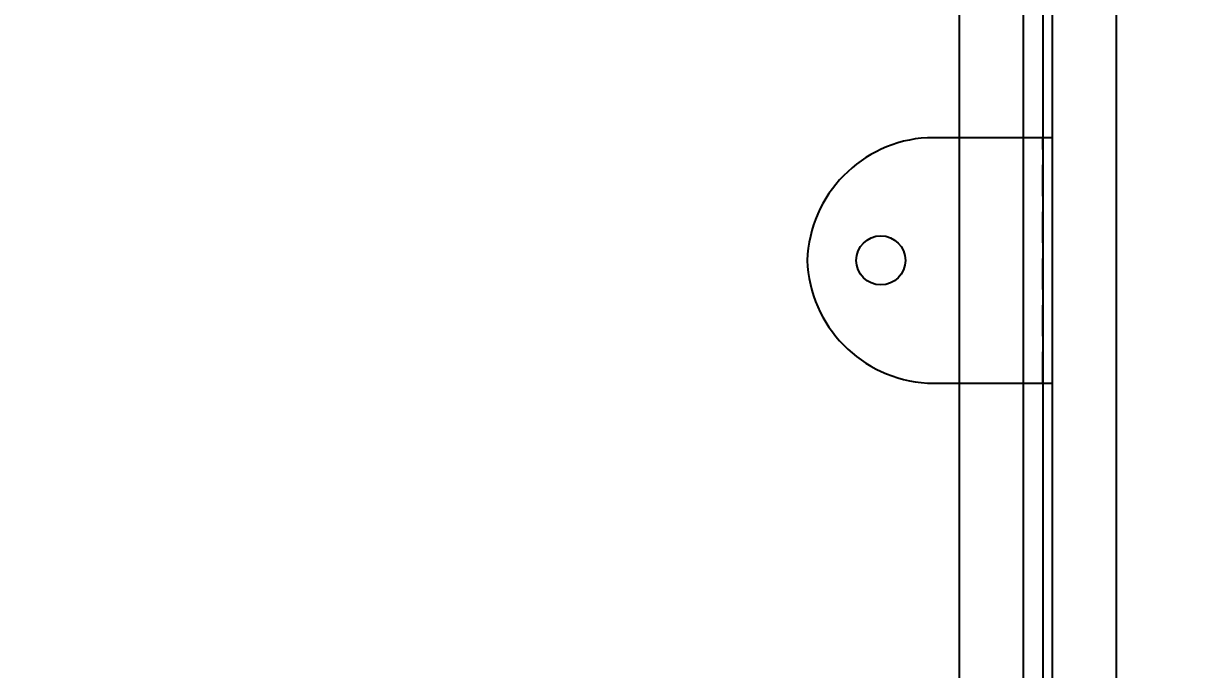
# Model space of a CAD drawing. Header units: inches. Extents: x 129892 to 140765, y 18172 to 24435.
# Drawn here: x 134956.2 to 135196.1, y 20591 to 20722.6 of the extents above; entities that cross this region are included whole.
import ezdxf

# ---------------------------------------------------------------- set-up
doc = ezdxf.new("R2010")
doc.units = ezdxf.units.IN
doc.header["$MEASUREMENT"] = 0
doc.header["$PDMODE"] = 66
doc.linetypes.add('DASHED2', pattern=[9.525, 6.35, -3.175])
doc.styles.add('EXCELSIOR', font='dim.shx', dxfattribs={"height": 45})
doc.dimstyles.new('EXCELSIOR', dxfattribs={"dimtxt": 50, "dimasz": 15, "dimexe": 20, "dimexo": 20, "dimgap": 10, "dimtad": 1, "dimdec": 0, "dimtxsty": 'EXCELSIOR', "dimblk": 'OBLIQUE', "dimcen": 2.5, "dimclrd": 1, "dimclre": 1, "dimclrt": 1, "dimadec": 0, "dimazin": 0, "dimtfac": 1, "dimtdec": 0, "dimtofl": 0, "dimtmove": 0, "dimatfit": 3, "dimfxl": 0, "dimlwd": 25, "dimarcsym": 0})

# ---------------------------------------------------------------- blocks, each defined once
blk = doc.blocks.new('_OBLIQUE')
at = {"color": 0, "linetype": 'ByBlock'}
blk.add_line((-0.5, -0.5), (0.5, 0.5), dxfattribs=at)
blk = doc.blocks.new('*D213')
at = {"color": 1, "lineweight": -2}
for p, q in [((135198.99, 20824.38), (135340.62, 20824.38)), ((135198.99, 18454.38), (135340.62, 18454.38))]:
    blk.add_line(p, q, dxfattribs=at)
at = {"color": 1, "lineweight": 25}
blk.add_line((135320.62, 18454.38), (135320.62, 20824.38), dxfattribs=at)
at = {"layer": 'Defpoints', "color": 0}
for p in [(135178.99, 20824.38), (135320.62, 20824.38), (135178.99, 18454.38)]:
    blk.add_point(p, dxfattribs=at)
at = {"color": 1, "lineweight": 25, "xscale": 15, "yscale": 15, "zscale": 15}
for p, rotation in [((135320.62, 20824.38), 90), ((135320.62, 18454.38), 270)]:
    blk.add_blockref('_OBLIQUE', p, dxfattribs=dict(at, rotation=rotation))
at = {"color": 1, "insert": (135288.12, 19639.38), "char_height": 45, "attachment_point": 5, "rotation": 90, "style": 'EXCELSIOR'}
blk.add_mtext('2370 PILASTER', dxfattribs=at)
blk = doc.blocks.new('A$C0D5461B3')
at = {"color": 251, "linetype": 'DASHED2'}
blk.add_line((2, 50), (2, 0), dxfattribs=at)
blk.add_lwpolyline([(0, 0), (25.5, 0, 0.387487), (50, 25), (50, 25, 0.387487), (25.5, 50), (0, 50)], format="xyb", close=True)
blk.add_circle((35, 25), 5)

msp = doc.modelspace()

# ---------------------------------------------------------------- linework, layer by layer
for points in [[(133663.99, 20824.38), (135163.99, 20824.38), (135163.99, 19635.68), (133663.99, 19635.68)], [(135159.99, 20464.38), (135146.99, 20464.38), (135146.99, 20824.38), (135159.99, 20824.38)], [(135165.99, 20824.38), (135178.99, 20824.38), (135178.99, 18454.38), (135165.99, 18454.38)]]:
    msp.add_lwpolyline(points, close=True)

# ---------------------------------------------------------------- block references
at = {"rotation": 180}
msp.add_blockref('A$C0D5461B3', (135165.99, 20699.38), dxfattribs=at)

# ---------------------------------------------------------------- dimensions: what is measured, and where the dimension line sits
dim = msp.add_linear_dim(base=(135320.62, 20824.38), p1=(135178.99, 18454.38), p2=(135178.99, 20824.38), angle=90, text='<> PILASTER', dimstyle='EXCELSIOR')
dim.commit()
dim.dimension.update_dxf_attribs({"geometry": '*D213', "text_midpoint": (135288.12, 19639.38)})

doc.saveas('drawing.dxf')
